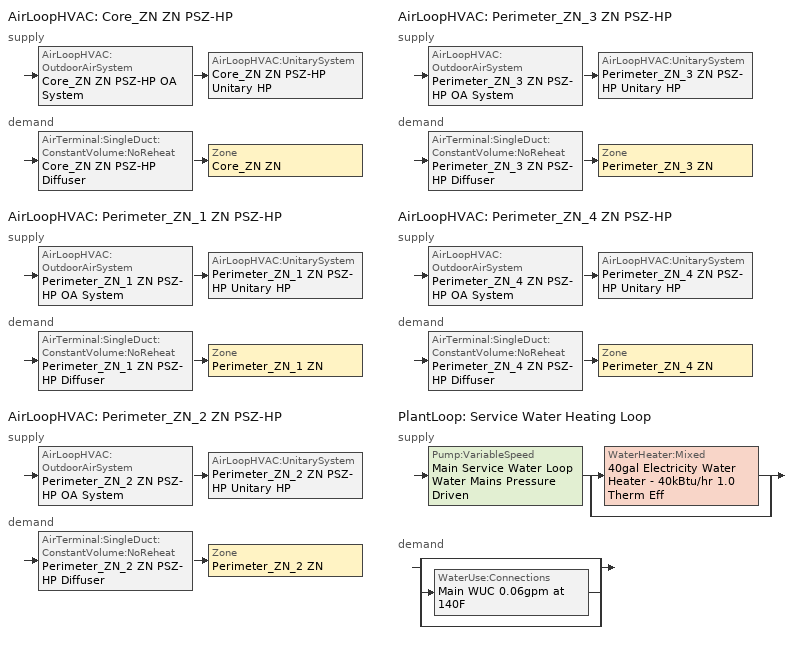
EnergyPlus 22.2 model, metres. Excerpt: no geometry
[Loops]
AirLoopHVAC 'Core_ZN ZN PSZ-HP'
 supply: AirLoopHVAC:OutdoorAirSystem 'Core_ZN ZN PSZ-HP OA System' > AirLoopHVAC:UnitarySystem 'Core_ZN ZN PSZ-HP Unitary HP'
 demand: AirTerminal:SingleDuct:ConstantVolume:NoReheat 'Core_ZN ZN PSZ-HP Diffuser' > Zone 'Core_ZN ZN'
AirLoopHVAC 'Perimeter_ZN_1 ZN PSZ-HP'
 supply: AirLoopHVAC:OutdoorAirSystem 'Perimeter_ZN_1 ZN PSZ-HP OA System' > AirLoopHVAC:UnitarySystem 'Perimeter_ZN_1 ZN PSZ-HP Unitary HP'
 demand: AirTerminal:SingleDuct:ConstantVolume:NoReheat 'Perimeter_ZN_1 ZN PSZ-HP Diffuser' > Zone 'Perimeter_ZN_1 ZN'
AirLoopHVAC 'Perimeter_ZN_2 ZN PSZ-HP'
 supply: AirLoopHVAC:OutdoorAirSystem 'Perimeter_ZN_2 ZN PSZ-HP OA System' > AirLoopHVAC:UnitarySystem 'Perimeter_ZN_2 ZN PSZ-HP Unitary HP'
 demand: AirTerminal:SingleDuct:ConstantVolume:NoReheat 'Perimeter_ZN_2 ZN PSZ-HP Diffuser' > Zone 'Perimeter_ZN_2 ZN'
AirLoopHVAC 'Perimeter_ZN_3 ZN PSZ-HP'
 supply: AirLoopHVAC:OutdoorAirSystem 'Perimeter_ZN_3 ZN PSZ-HP OA System' > AirLoopHVAC:UnitarySystem 'Perimeter_ZN_3 ZN PSZ-HP Unitary HP'
 demand: AirTerminal:SingleDuct:ConstantVolume:NoReheat 'Perimeter_ZN_3 ZN PSZ-HP Diffuser' > Zone 'Perimeter_ZN_3 ZN'
AirLoopHVAC 'Perimeter_ZN_4 ZN PSZ-HP'
 supply: AirLoopHVAC:OutdoorAirSystem 'Perimeter_ZN_4 ZN PSZ-HP OA System' > AirLoopHVAC:UnitarySystem 'Perimeter_ZN_4 ZN PSZ-HP Unitary HP'
 demand: AirTerminal:SingleDuct:ConstantVolume:NoReheat 'Perimeter_ZN_4 ZN PSZ-HP Diffuser' > Zone 'Perimeter_ZN_4 ZN'
PlantLoop 'Service Water Heating Loop'
 supply: Pump:VariableSpeed 'Main Service Water Loop Water Mains Pressure Driven' > split
  | WaterHeater:Mixed '40gal Electricity Water Heater - 40kBtu/hr 1.0 Therm Eff'
  | bypass
 demand: split
  | bypass
  | WaterUse:Connections 'Main WUC 0.06gpm at 140F'
  | bypass
[ZoneControl:Thermostat] Temperature Difference Between Cutout And Setpoint {deltaC}=0
Name | Zone or ZoneList | Control Type Schedule | Control 1
Core_ZN ZN Thermostat | Core_ZN ZN | Core_ZN ZN Thermostat Schedule | Office WholeBuilding - Sm Office Thermostat 1
Perimeter_ZN_1 ZN Thermostat | Perimeter_ZN_1 ZN | Perimeter_ZN_1 ZN Thermostat Schedule | Office WholeBuilding - Sm Office Thermostat 2
Perimeter_ZN_2 ZN Thermostat | Perimeter_ZN_2 ZN | Perimeter_ZN_2 ZN Thermostat Schedule | Office WholeBuilding - Sm Office Thermostat 3
Perimeter_ZN_3 ZN Thermostat | Perimeter_ZN_3 ZN | Perimeter_ZN_3 ZN Thermostat Schedule | Office WholeBuilding - Sm Office Thermostat 4
Perimeter_ZN_4 ZN Thermostat | Perimeter_ZN_4 ZN | Perimeter_ZN_4 ZN Thermostat Schedule | Office WholeBuilding - Sm Office Thermostat 5
[ThermostatSetpoint:DualSetpoint] Heating Setpoint Temperature Schedule=OfficeSmall HTGSETP_SCH_NO_OPTIMUM; Cooling Setpoint Temperature Schedule=OfficeSmall CLGSETP_SCH_NO_OPTIMUM
Office WholeBuilding - Sm Office Thermostat 1; Office WholeBuilding - Sm Office Thermostat 2; Office WholeBuilding - Sm Office Thermostat 3; Office WholeBuilding - Sm Office Thermostat 4; Office WholeBuilding - Sm Office Thermostat 5
[AirTerminal:SingleDuct:ConstantVolume:NoReheat] Availability Schedule=Always On Discrete; Maximum Air Flow Rate {m3/s}=AutoSize
Core_ZN ZN PSZ-HP Diffuser; Perimeter_ZN_1 ZN PSZ-HP Diffuser; Perimeter_ZN_2 ZN PSZ-HP Diffuser; Perimeter_ZN_3 ZN PSZ-HP Diffuser; Perimeter_ZN_4 ZN PSZ-HP Diffuser
[Zone equipment]
Core_ZN ZN: Core_ZN ZN PSZ-HP Diffuser
Perimeter_ZN_1 ZN: Perimeter_ZN_1 ZN PSZ-HP Diffuser
Perimeter_ZN_2 ZN: Perimeter_ZN_2 ZN PSZ-HP Diffuser
Perimeter_ZN_3 ZN: Perimeter_ZN_3 ZN PSZ-HP Diffuser
Perimeter_ZN_4 ZN: Perimeter_ZN_4 ZN PSZ-HP Diffuser
[Sizing:Zone] Zone Cooling Design Supply Air Temperature Input Method=SupplyAirTemperature; Zone Cooling Design Supply Air Temperature {C}=12.7789; Zone Cooling Design Supply Air Temperature Difference {deltaC}=11.11; Zone Heating Design Supply Air Temperature Input Method=SupplyAirTemperature; Zone Heating Design Supply Air Temperature {C}=32.2211; Zone Heating Design Supply Air Temperature Difference {deltaC}=11.11; Zone Cooling Design Supply Air Humidity Ratio {kgWater/kgDryAir}=0.0085; Zone Heating Design Supply Air Humidity Ratio {kgWater/kgDryAir}=0.008; Design Specification Outdoor Air Object=Office WholeBuilding - Sm Office Ventilation; Cooling Design Air Flow Method=DesignDay; Cooling Design Air Flow Rate {m3/s}=0; Cooling Minimum Air Flow per Zone Floor Area {m3/s-m2}=0.000762; Cooling Minimum Air Flow {m3/s}=0; Cooling Minimum Air Flow Fraction=0; Heating Design Air Flow Method=DesignDay; Heating Design Air Flow Rate {m3/s}=0; Heating Maximum Air Flow per Zone Floor Area {m3/s-m2}=0.002032; Heating Maximum Air Flow {m3/s}=0.141576; Heating Maximum Air Flow Fraction=0.3; Account for Dedicated Outdoor Air System=No; Zone Load Sizing Method=Sensible Load Only No Latent Load; Zone Latent Cooling Design Supply Air Humidity Ratio Input Method=HumidityRatioDifference; Zone Cooling Design Supply Air Humidity Ratio Difference {kgWater/kgDryAir}=0.005; Zone Latent Heating Design Supply Air Humidity Ratio Input Method=HumidityRatioDifference; Zone Humidification Design Supply Air Humidity Ratio Difference {kgWater/kgDryAir}=0.005
Core_ZN ZN; Perimeter_ZN_1 ZN; Perimeter_ZN_2 ZN; Perimeter_ZN_3 ZN; Perimeter_ZN_4 ZN
[Controller:MechanicalVentilation] Availability Schedule=Always On Discrete; Demand Controlled Ventilation=No; System Outdoor Air Method=ZoneSum; Design Specification Outdoor Air Object Name 1=Office WholeBuilding - Sm Office Ventilation
Name | Zone or ZoneList 1
Controller Mechanical Ventilation 1 | Core_ZN ZN
Controller Mechanical Ventilation 2 | Perimeter_ZN_1 ZN
Controller Mechanical Ventilation 3 | Perimeter_ZN_2 ZN
Controller Mechanical Ventilation 4 | Perimeter_ZN_3 ZN
Controller Mechanical Ventilation 5 | Perimeter_ZN_4 ZN
[DesignSpecification:OutdoorAir]
Office WholeBuilding - Sm Office Ventilation: Outdoor Air Method=Sum; Outdoor Air Flow per Person {m3/s-person}=0; Outdoor Air Flow per Zone Floor Area {m3/s-m2}=0.000508; Outdoor Air Flow per Zone {m3/s}=0; Outdoor Air Flow Air Changes per Hour {1/hr}=0
[AirLoopHVAC] Design Supply Air Flow Rate {m3/s}=AutoSize; Design Return Air Flow Fraction of Supply Air Flow=1
Core_ZN ZN PSZ-HP; Perimeter_ZN_1 ZN PSZ-HP; Perimeter_ZN_2 ZN PSZ-HP; Perimeter_ZN_3 ZN PSZ-HP; Perimeter_ZN_4 ZN PSZ-HP
[Sizing:System] Type of Load to Size On=Sensible; Design Outdoor Air Flow Rate {m3/s}=Autosize; Central Heating Maximum System Air Flow Ratio=1; Preheat Design Temperature {C}=7.22222; Preheat Design Humidity Ratio {kgWater/kgDryAir}=0.008; Precool Design Temperature {C}=12.7778; Precool Design Humidity Ratio {kgWater/kgDryAir}=0.008; Central Cooling Design Supply Air Temperature {C}=12.7789; Central Heating Design Supply Air Temperature {C}=32.2211; Type of Zone Sum to Use=Coincident; 100% Outdoor Air in Cooling=No; 100% Outdoor Air in Heating=No; Central Cooling Design Supply Air Humidity Ratio {kgWater/kgDryAir}=0.0085; Central Heating Design Supply Air Humidity Ratio {kgWater/kgDryAir}=0.008; Cooling Supply Air Flow Rate Method=DesignDay; Cooling Supply Air Flow Rate {m3/s}=0; Cooling Supply Air Flow Rate Per Floor Area {m3/s-m2}=0.00996765; Cooling Fraction of Autosized Cooling Supply Air Flow Rate=1; Cooling Supply Air Flow Rate Per Unit Cooling Capacity {m3/s-W}=3.94755e-05; Heating Supply Air Flow Rate Method=DesignDay; Heating Supply Air Flow Rate {m3/s}=0; Heating Supply Air Flow Rate Per Floor Area {m3/s-m2}=0.00996765; Heating Fraction of Autosized Heating Supply Air Flow Rate=1; Heating Fraction of Autosized Cooling Supply Air Flow Rate=1; Heating Supply Air Flow Rate Per Unit Heating Capacity {m3/s-W}=3.15882e-05; System Outdoor Air Method=ZoneSum; Zone Maximum Outdoor Air Fraction=1; Cooling Design Capacity Method=CoolingDesignCapacity; Cooling Design Capacity {W}=Autosize; Cooling Design Capacity Per Floor Area {W/m2}=234.7; Fraction of Autosized Cooling Design Capacity=1; Heating Design Capacity Method=HeatingDesignCapacity; Heating Design Capacity {W}=Autosize; Heating Design Capacity Per Floor Area {W/m2}=157; Fraction of Autosized Heating Design Capacity=1; Central Cooling Capacity Control Method=OnOff; Occupant Diversity=Autosize
Core_ZN ZN PSZ-HP; Perimeter_ZN_1 ZN PSZ-HP; Perimeter_ZN_2 ZN PSZ-HP; Perimeter_ZN_3 ZN PSZ-HP; Perimeter_ZN_4 ZN PSZ-HP
[Controller:OutdoorAir] Minimum Outdoor Air Flow Rate {m3/s}=Autosize; Maximum Outdoor Air Flow Rate {m3/s}=Autosize; Economizer Control Type=NoEconomizer; Economizer Control Action Type=ModulateFlow; Economizer Maximum Limit Dry-Bulb Temperature {C}=28; Economizer Maximum Limit Enthalpy {J/kg}=64000; Lockout Type=LockoutWithHeating; Minimum Limit Type=FixedMinimum; Minimum Outdoor Air Schedule=Always On Discrete; High Humidity Control=No; Control High Indoor Humidity Based on Outdoor Humidity Ratio=Yes; Heat Recovery Bypass Control Type=BypassWhenWithinEconomizerLimits
Name | Mechanical Ventilation Controller
Core_ZN ZN PSZ-HP OA System Controller | Controller Mechanical Ventilation 1
Perimeter_ZN_1 ZN PSZ-HP OA System Controller | Controller Mechanical Ventilation 2
Perimeter_ZN_2 ZN PSZ-HP OA System Controller | Controller Mechanical Ventilation 3
Perimeter_ZN_3 ZN PSZ-HP OA System Controller | Controller Mechanical Ventilation 4
Perimeter_ZN_4 ZN PSZ-HP OA System Controller | Controller Mechanical Ventilation 5
[SetpointManager:MixedAir] Control Variable=Temperature
Node 8 OS Default SPM; Node 18 OS Default SPM; Node 28 OS Default SPM; Node 38 OS Default SPM; Node 48 OS Default SPM
[AirLoopHVAC:UnitarySystem] Control Type=Load; Dehumidification Control Type=None; Availability Schedule=Always On Discrete; Fan Placement=DrawThrough; DX Heating Coil Sizing Ratio=1; Use DOAS DX Cooling Coil=No; Minimum Supply Air Temperature {C}=2; Latent Load Control=SensibleOnlyLoadControl; Cooling Supply Air Flow Rate {m3/s}=Autosize; Heating Supply Air Flow Rate {m3/s}=Autosize; No Load Supply Air Flow Rate {m3/s}=Autosize; Maximum Supply Air Temperature {C}=80; Maximum Outdoor Dry-Bulb Temperature for Supplemental Heater Operation {C}=4.44444; Maximum Cycling Rate {cycles/hr}=2.5; Heat Pump Time Constant {s}=60; Fraction of On-Cycle Power Use=0.01; Heat Pump Fan Delay Time {s}=60; Ancillary On-Cycle Electric Power {W}=0; Ancillary Off-Cycle Electric Power {W}=0
Name | Controlling Zone or Thermostat Location | Supply Fan | Supply Air Fan Operating Mode Schedule | Heating Coil | Cooling Coil | Supplemental Heating Coil
Core_ZN ZN PSZ-HP Unitary HP | Core_ZN ZN | Core_ZN ZN PSZ-HP Fan | Core_ZN ZN PSZ-HP Occ Sch | Core_ZN ZN HP Htg Coil | Core_ZN ZN PSZ-HP 1spd DX HP Clg Coil | Core_ZN ZN PSZ-HP Electric Backup Htg Coil
Perimeter_ZN_1 ZN PSZ-HP Unitary HP | Perimeter_ZN_1 ZN | Perimeter_ZN_1 ZN PSZ-HP Fan | Perimeter_ZN_1 ZN PSZ-HP Occ Sch | Perimeter_ZN_1 ZN HP Htg Coil | Perimeter_ZN_1 ZN PSZ-HP 1spd DX HP Clg Coil | Perimeter_ZN_1 ZN PSZ-HP Electric Backup Htg Coil
Perimeter_ZN_2 ZN PSZ-HP Unitary HP | Perimeter_ZN_2 ZN | Perimeter_ZN_2 ZN PSZ-HP Fan | Perimeter_ZN_2 ZN PSZ-HP Occ Sch | Perimeter_ZN_2 ZN HP Htg Coil | Perimeter_ZN_2 ZN PSZ-HP 1spd DX HP Clg Coil | Perimeter_ZN_2 ZN PSZ-HP Electric Backup Htg Coil
Perimeter_ZN_3 ZN PSZ-HP Unitary HP | Perimeter_ZN_3 ZN | Perimeter_ZN_3 ZN PSZ-HP Fan | Perimeter_ZN_3 ZN PSZ-HP Occ Sch | Perimeter_ZN_3 ZN HP Htg Coil | Perimeter_ZN_3 ZN PSZ-HP 1spd DX HP Clg Coil | Perimeter_ZN_3 ZN PSZ-HP Electric Backup Htg Coil
Perimeter_ZN_4 ZN PSZ-HP Unitary HP | Perimeter_ZN_4 ZN | Perimeter_ZN_4 ZN PSZ-HP Fan | Perimeter_ZN_4 ZN PSZ-HP Occ Sch | Perimeter_ZN_4 ZN HP Htg Coil | Perimeter_ZN_4 ZN PSZ-HP 1spd DX HP Clg Coil | Perimeter_ZN_4 ZN PSZ-HP Electric Backup Htg Coil
[Fan:OnOff] Availability Schedule=Always On Discrete; Fan Total Efficiency=0.495; Pressure Rise {Pa}=891.506; Maximum Flow Rate {m3/s}=Autosize; Motor Efficiency=0.825; Motor In Airstream Fraction=1
Name | Fan Power Ratio Function of Speed Ratio Curve | Fan Efficiency Ratio Function of Speed Ratio Curve
Core_ZN ZN PSZ-HP Fan | Fan On Off Power Curve | Fan On Off Efficiency Curve
Perimeter_ZN_1 ZN PSZ-HP Fan | Fan On Off Power Curve 1 | Fan On Off Efficiency Curve 1
Perimeter_ZN_2 ZN PSZ-HP Fan | Fan On Off Power Curve 2 | Fan On Off Efficiency Curve 2
Perimeter_ZN_3 ZN PSZ-HP Fan | Fan On Off Power Curve 3 | Fan On Off Efficiency Curve 3
Perimeter_ZN_4 ZN PSZ-HP Fan | Fan On Off Power Curve 4 | Fan On Off Efficiency Curve 4
[Coil:Heating:DX:SingleSpeed] Availability Schedule=Always On Discrete; Gross Rated Heating Capacity {W}=Autosize; Gross Rated Heating COP {W/W}=3.4; Rated Air Flow Rate {m3/s}=Autosize; 2023 Rated Supply Fan Power Per Volume Flow Rate {W/(m3/s)}=773.3; Minimum Outdoor Dry-Bulb Temperature for Compressor Operation {C}=-12.2; Maximum Outdoor Dry-Bulb Temperature for Defrost Operation {C}=1.67; Crankcase Heater Capacity {W}=50; Maximum Outdoor Dry-Bulb Temperature for Crankcase Heater Operation {C}=4.4; Defrost Strategy=ReverseCycle; Defrost Control=OnDemand; Defrost Time Period Fraction=0.166667; Resistive Defrost Heater Capacity {W}=2000
Name | Heating Capacity Function of Temperature Curve | Heating Capacity Function of Flow Fraction Curve | Energy Input Ratio Function of Temperature Curve | Energy Input Ratio Function of Flow Fraction Curve | Part Load Fraction Correlation Curve | Defrost Energy Input Ratio Function of Temperature Curve
Core_ZN ZN HP Htg Coil | Core_ZN ZN HP Htg Coil Htg Cap Func of Temp Curve | Core_ZN ZN HP Htg Coil Htg Cap Func of Flow Frac Curve | Core_ZN ZN HP Htg Coil EIR Func of Temp Curve | Core_ZN ZN HP Htg Coil EIR Func of Flow Frac Curve | Core_ZN ZN HP Htg Coil PLR Correlation Curve | Core_ZN ZN HP Htg Coil Defrost EIR Func of Temp Curve 2
Perimeter_ZN_1 ZN HP Htg Coil | Perimeter_ZN_1 ZN HP Htg Coil Htg Cap Func of Temp Curve | Perimeter_ZN_1 ZN HP Htg Coil Htg Cap Func of Flow Frac Curve | Perimeter_ZN_1 ZN HP Htg Coil EIR Func of Temp Curve | Perimeter_ZN_1 ZN HP Htg Coil EIR Func of Flow Frac Curve | Perimeter_ZN_1 ZN HP Htg Coil PLR Correlation Curve | Perimeter_ZN_1 ZN HP Htg Coil Defrost EIR Func of Temp Curve 2
Perimeter_ZN_2 ZN HP Htg Coil | Perimeter_ZN_2 ZN HP Htg Coil Htg Cap Func of Temp Curve | Perimeter_ZN_2 ZN HP Htg Coil Htg Cap Func of Flow Frac Curve | Perimeter_ZN_2 ZN HP Htg Coil EIR Func of Temp Curve | Perimeter_ZN_2 ZN HP Htg Coil EIR Func of Flow Frac Curve | Perimeter_ZN_2 ZN HP Htg Coil PLR Correlation Curve | Perimeter_ZN_2 ZN HP Htg Coil Defrost EIR Func of Temp Curve 2
Perimeter_ZN_3 ZN HP Htg Coil | Perimeter_ZN_3 ZN HP Htg Coil Htg Cap Func of Temp Curve | Perimeter_ZN_3 ZN HP Htg Coil Htg Cap Func of Flow Frac Curve | Perimeter_ZN_3 ZN HP Htg Coil EIR Func of Temp Curve | Perimeter_ZN_3 ZN HP Htg Coil EIR Func of Flow Frac Curve | Perimeter_ZN_3 ZN HP Htg Coil PLR Correlation Curve | Perimeter_ZN_3 ZN HP Htg Coil Defrost EIR Func of Temp Curve 2
Perimeter_ZN_4 ZN HP Htg Coil | Perimeter_ZN_4 ZN HP Htg Coil Htg Cap Func of Temp Curve | Perimeter_ZN_4 ZN HP Htg Coil Htg Cap Func of Flow Frac Curve | Perimeter_ZN_4 ZN HP Htg Coil EIR Func of Temp Curve | Perimeter_ZN_4 ZN HP Htg Coil EIR Func of Flow Frac Curve | Perimeter_ZN_4 ZN HP Htg Coil PLR Correlation Curve | Perimeter_ZN_4 ZN HP Htg Coil Defrost EIR Func of Temp Curve 2
[Coil:Cooling:DX:SingleSpeed] Availability Schedule=Always On Discrete; Gross Rated Total Cooling Capacity {W}=Autosize; Gross Rated Sensible Heat Ratio=Autosize; Gross Rated Cooling COP {W/W}=3; Rated Air Flow Rate {m3/s}=Autosize; 2017 Rated Evaporator Fan Power Per Volume Flow Rate {W/(m3/s)}=773.3; Minimum Outdoor Dry-Bulb Temperature for Compressor Operation {C}=-25; Condenser Type=AirCooled; Evaporative Condenser Effectiveness=0; Evaporative Condenser Air Flow Rate {m3/s}=Autosize; Evaporative Condenser Pump Rated Power Consumption {W}=Autosize; Crankcase Heater Capacity {W}=0; Maximum Outdoor Dry-Bulb Temperature for Crankcase Heater Operation {C}=0; Basin Heater Capacity {W/K}=0; Basin Heater Setpoint Temperature {C}=10
Name | Total Cooling Capacity Function of Temperature Curve | Total Cooling Capacity Function of Flow Fraction Curve | Energy Input Ratio Function of Temperature Curve | Energy Input Ratio Function of Flow Fraction Curve | Part Load Fraction Correlation Curve
Core_ZN ZN PSZ-HP 1spd DX HP Clg Coil | Curve Biquadratic 3 | Curve Quadratic 6 | Curve Biquadratic 4 | Curve Quadratic 7 | Curve Quadratic 8
Perimeter_ZN_1 ZN PSZ-HP 1spd DX HP Clg Coil | Curve Biquadratic 7 | Curve Quadratic 14 | Curve Biquadratic 8 | Curve Quadratic 15 | Curve Quadratic 16
Perimeter_ZN_2 ZN PSZ-HP 1spd DX HP Clg Coil | Curve Biquadratic 11 | Curve Quadratic 22 | Curve Biquadratic 12 | Curve Quadratic 23 | Curve Quadratic 24
Perimeter_ZN_3 ZN PSZ-HP 1spd DX HP Clg Coil | Curve Biquadratic 15 | Curve Quadratic 30 | Curve Biquadratic 16 | Curve Quadratic 31 | Curve Quadratic 32
Perimeter_ZN_4 ZN PSZ-HP 1spd DX HP Clg Coil | Curve Biquadratic 19 | Curve Quadratic 38 | Curve Biquadratic 20 | Curve Quadratic 39 | Curve Quadratic 40
[Coil:Heating:Electric] Availability Schedule=Always On Discrete; Efficiency=1; Nominal Capacity {W}=Autosize
Core_ZN ZN PSZ-HP Electric Backup Htg Coil; Perimeter_ZN_1 ZN PSZ-HP Electric Backup Htg Coil; Perimeter_ZN_2 ZN PSZ-HP Electric Backup Htg Coil; Perimeter_ZN_3 ZN PSZ-HP Electric Backup Htg Coil; Perimeter_ZN_4 ZN PSZ-HP Electric Backup Htg Coil
[SetpointManager:SingleZone:Reheat] Control Variable=Temperature; Minimum Supply Air Temperature {C}=12.7778; Maximum Supply Air Temperature {C}=50
Name | Control Zone
Core_ZN ZN Setpoint Manager SZ Reheat | Core_ZN ZN
Perimeter_ZN_1 ZN Setpoint Manager SZ Reheat | Perimeter_ZN_1 ZN
Perimeter_ZN_2 ZN Setpoint Manager SZ Reheat | Perimeter_ZN_2 ZN
Perimeter_ZN_3 ZN Setpoint Manager SZ Reheat | Perimeter_ZN_3 ZN
Perimeter_ZN_4 ZN Setpoint Manager SZ Reheat | Perimeter_ZN_4 ZN
[PlantLoop]
Service Water Heating Loop: Fluid Type=Water; Plant Equipment Operation Scheme=Service Water Heating Loop Operation Schemes; Maximum Loop Temperature {C}=60; Minimum Loop Temperature {C}=10; Maximum Loop Flow Rate {m3/s}=Autosize; Minimum Loop Flow Rate {m3/s}=0; Plant Loop Volume {m3}=Autocalculate; Load Distribution Scheme=Optimal; Plant Loop Demand Calculation Scheme=SingleSetpoint; Common Pipe Simulation=None
[Sizing:Plant]
Service Water Heating Loop: Loop Type=Heating; Design Loop Exit Temperature {C}=60; Loop Design Temperature Difference {deltaC}=5; Sizing Option=NonCoincident; Zone Timesteps in Averaging Window=1; Coincident Sizing Factor Mode=None
[Pump:VariableSpeed]
Main Service Water Loop Water Mains Pressure Driven: Design Maximum Flow Rate {m3/s}=Autosize; Design Pump Head {Pa}=0.001; Design Power Consumption {W}=Autosize; Motor Efficiency=0.825; Fraction of Motor Inefficiencies to Fluid Stream=0; Coefficient 1 of the Part Load Performance Curve=0; Coefficient 2 of the Part Load Performance Curve=3.2485; Coefficient 3 of the Part Load Performance Curve=-4.7443; Coefficient 4 of the Part Load Performance Curve=2.5294; Design Minimum Flow Rate {m3/s}=0; Pump Control Type=Intermittent; Skin Loss Radiative Fraction=0.5; Design Power Sizing Method=PowerPerFlowPerPressure; Design Electric Power per Unit Flow Rate {W/(m3/s)}=348701.1; Design Shaft Power per Unit Flow Rate per Unit Head {W/((m3/s)-Pa)}=1.28205; Design Minimum Flow Rate Fraction=0
[WaterHeater:Mixed]
40gal Electricity Water Heater - 40kBtu/hr 1.0 Therm Eff: Tank Volume {m3}=0.151416; Setpoint Temperature Schedule=Service Water Loop Temp - 140F; Deadband Temperature Difference {deltaC}=2; Maximum Temperature Limit {C}=60; Heater Control Type=Cycle; Heater Maximum Capacity {W}=11722.8; Heater Ignition Minimum Flow Rate {m3/s}=0; Heater Ignition Delay {s}=0; Heater Fuel Type=Electricity; Heater Thermal Efficiency=1; Off Cycle Parasitic Fuel Consumption Rate {W}=572; Off Cycle Parasitic Fuel Type=Electricity; Off Cycle Parasitic Heat Fraction to Tank=0; On Cycle Parasitic Fuel Consumption Rate {W}=572; On Cycle Parasitic Fuel Type=Electricity; On Cycle Parasitic Heat Fraction to Tank=0; Ambient Temperature Indicator=Zone; Ambient Temperature Zone=Core_ZN ZN; Off Cycle Loss Coefficient to Ambient Temperature {W/K}=1.87331; Off Cycle Loss Fraction to Zone=1; On Cycle Loss Coefficient to Ambient Temperature {W/K}=1.87331; On Cycle Loss Fraction to Zone=1; Use Side Effectiveness=1; Source Side Effectiveness=1; Use Side Design Flow Rate {m3/s}=Autosize; Source Side Design Flow Rate {m3/s}=Autosize; Indirect Water Heating Recovery Time {hr}=1.5; Source Side Flow Control Mode=IndirectHeatPrimarySetpoint
[WaterHeater:Sizing]
40gal Electricity Water Heater - 40kBtu/hr 1.0 Therm Eff: Design Mode=PeakDraw; Time Storage Can Meet Peak Draw {hr}=0.538503; Time for Tank Recovery {hr}=0; Nominal Tank Volume for Autosizing Plant Connections {m3}=1
[SetpointManager:Scheduled]
Service hot water setpoint manager: Control Variable=Temperature; Schedule=Service Water Loop Temp - 140F; Setpoint Node or NodeList=Main Service Water Loop Supply Outlet Node
[WaterUse:Connections]
Main WUC 0.06gpm at 140F: Drain Water Heat Exchanger Type=None; Drain Water Heat Exchanger Destination=Plant; Water Use Equipment 1=Main Service Water Use 0.06gpm at 140F
[WaterUse:Equipment]
Main Service Water Use 0.06gpm at 140F: Peak Flow Rate {m3/s}=4.03777e-06; Flow Rate Fraction Schedule=OfficeSmall BLDG_SWH_SCH; Target Temperature Schedule=Mixed Water At Faucet Temp - 140F; Sensible Fraction Schedule=Fraction Sensible - 0.2; Latent Fraction Schedule=Fraction Latent - 0.05
[PlantEquipmentOperationSchemes]
Service Water Heating Loop Operation Schemes: Control Scheme 1=Service Water Heating Loop Heating Operation Scheme; Control Scheme 1 Schedule=Always On Discrete
[PlantEquipmentOperation:HeatingLoad]
Service Water Heating Loop Heating Operation Scheme: Load Range 1 Lower Limit {W}=0; Load Range 1 Upper Limit {W}=1000000000; Range 1 Equipment List=Service Water Heating Loop Heating Equipment List
[PlantEquipmentList]
Service Water Heating Loop Heating Equipment List: 40gal Electricity Water Heater - 40kBtu/hr 1.0 Therm Eff
[Schedule:Compact]
Core_ZN ZN Thermostat Schedule; Perimeter_ZN_1 ZN Thermostat Schedule; Perimeter_ZN_2 ZN Thermostat Schedule; Perimeter_ZN_3 ZN Thermostat Schedule; Perimeter_ZN_4 ZN Thermostat Schedule: Through: 12/31, For: AllDays, Until: 24:00, 4
[Schedule:Day:Interval]
OfficeSmall HTGSETP_SCH_NO_OPTIMUM Default; OfficeSmall HTGSETP_SCH_NO_OPTIMUM Summer Design Day: No, 24:00, 15.56
OfficeSmall HTGSETP_SCH_NO_OPTIMUM Wkdy Day: No, 06:00, 15.56, 19:00, 21.11, 24:00, 15.56
OfficeSmall HTGSETP_SCH_NO_OPTIMUM Winter Design Day: No, 24:00, 21.11
OfficeSmall CLGSETP_SCH_NO_OPTIMUM Default; OfficeSmall CLGSETP_SCH_NO_OPTIMUM Winter Design Day: No, 24:00, 29.44
OfficeSmall CLGSETP_SCH_NO_OPTIMUM Wkdy Day: No, 06:00, 29.44, 18:00, 23.89, 24:00, 29.44
OfficeSmall CLGSETP_SCH_NO_OPTIMUM Summer Design Day: No, 24:00, 23.89
Core_ZN ZN PSZ-HP Occ Sch Default; Perimeter_ZN_1 ZN PSZ-HP Occ Sch Default; Perimeter_ZN_2 ZN PSZ-HP Occ Sch Default; Perimeter_ZN_3 ZN PSZ-HP Occ Sch Default; Perimeter_ZN_4 ZN PSZ-HP Occ Sch Default: No, 06:00, 0, 22:00, 1, 24:00, 0
Core_ZN ZN PSZ-HP Occ Sch Summer Design Day; Core_ZN ZN PSZ-HP Occ Sch Winter Design Day; Perimeter_ZN_1 ZN PSZ-HP Occ Sch Summer Design Day; Perimeter_ZN_1 ZN PSZ-HP Occ Sch Winter Design Day; Perimeter_ZN_2 ZN PSZ-HP Occ Sch Summer Design Day; Perimeter_ZN_2 ZN PSZ-HP Occ Sch Winter Design Day; Perimeter_ZN_3 ZN PSZ-HP Occ Sch Summer Design Day; Perimeter_ZN_3 ZN PSZ-HP Occ Sch Winter Design Day; Perimeter_ZN_4 ZN PSZ-HP Occ Sch Summer Design Day; Perimeter_ZN_4 ZN PSZ-HP Occ Sch Winter Design Day: No, 24:00, 1
Core_ZN ZN PSZ-HP Occ Sch Sunday; OfficeSmall BLDG_SWH_SCH Default; Perimeter_ZN_1 ZN PSZ-HP Occ Sch Sunday; Perimeter_ZN_2 ZN PSZ-HP Occ Sch Sunday; Perimeter_ZN_3 ZN PSZ-HP Occ Sch Sunday; Perimeter_ZN_4 ZN PSZ-HP Occ Sch Sunday: No, 24:00, 0
Fraction Latent - 0.05 Default: No, 24:00, 0.05
Fraction Sensible - 0.2 Default: No, 24:00, 0.2
Mixed Water At Faucet Temp - 140F Default; Service Water Loop Temp - 140F Default: No, 24:00, 60
OfficeSmall BLDG_SWH_SCH Summer Design Day; OfficeSmall BLDG_SWH_SCH Winter Design Day; OfficeSmall BLDG_SWH_SCH WntrDsn|SmrDsn|Wkdy Day: No, 07:00, 0, 08:00, 0.27, 09:00, 0.55, 11:00, 0.64, 12:00, 0.82, 13:00, 1, 14:00, 0.91, 16:00, 0.55, 17:00, 0.73, 19:00, 0.37, 20:00, 0.18, 21:00, 0.27, 22:00, 0.09, 24:00, 0
[Schedule:Week:Daily]
OfficeSmall HTGSETP_SCH_NO_OPTIMUM Week Rule - Jan1-Dec31: OfficeSmall HTGSETP_SCH_NO_OPTIMUM Default, OfficeSmall HTGSETP_SCH_NO_OPTIMUM Wkdy Day, OfficeSmall HTGSETP_SCH_NO_OPTIMUM Wkdy Day, OfficeSmall HTGSETP_SCH_NO_OPTIMUM Wkdy Day, OfficeSmall HTGSETP_SCH_NO_OPTIMUM Wkdy Day, OfficeSmall HTGSETP_SCH_NO_OPTIMUM Wkdy Day, OfficeSmall HTGSETP_SCH_NO_OPTIMUM Default, OfficeSmall HTGSETP_SCH_NO_OPTIMUM Default, OfficeSmall HTGSETP_SCH_NO_OPTIMUM Summer Design Day, OfficeSmall HTGSETP_SCH_NO_OPTIMUM Winter Design Day, OfficeSmall HTGSETP_SCH_NO_OPTIMUM Default, OfficeSmall HTGSETP_SCH_NO_OPTIMUM Default
OfficeSmall CLGSETP_SCH_NO_OPTIMUM Week Rule - Jan1-Dec31: OfficeSmall CLGSETP_SCH_NO_OPTIMUM Default, OfficeSmall CLGSETP_SCH_NO_OPTIMUM Wkdy Day, OfficeSmall CLGSETP_SCH_NO_OPTIMUM Wkdy Day, OfficeSmall CLGSETP_SCH_NO_OPTIMUM Wkdy Day, OfficeSmall CLGSETP_SCH_NO_OPTIMUM Wkdy Day, OfficeSmall CLGSETP_SCH_NO_OPTIMUM Wkdy Day, OfficeSmall CLGSETP_SCH_NO_OPTIMUM Default, OfficeSmall CLGSETP_SCH_NO_OPTIMUM Default, OfficeSmall CLGSETP_SCH_NO_OPTIMUM Summer Design Day, OfficeSmall CLGSETP_SCH_NO_OPTIMUM Winter Design Day, OfficeSmall CLGSETP_SCH_NO_OPTIMUM Default, OfficeSmall CLGSETP_SCH_NO_OPTIMUM Default
Core_ZN ZN PSZ-HP Occ Sch Week Rule - Jan1-Dec31: Core_ZN ZN PSZ-HP Occ Sch Sunday, Core_ZN ZN PSZ-HP Occ Sch Default, Core_ZN ZN PSZ-HP Occ Sch Default, Core_ZN ZN PSZ-HP Occ Sch Default, Core_ZN ZN PSZ-HP Occ Sch Default, Core_ZN ZN PSZ-HP Occ Sch Default, Core_ZN ZN PSZ-HP Occ Sch Sunday, Core_ZN ZN PSZ-HP Occ Sch Default, Core_ZN ZN PSZ-HP Occ Sch Summer Design Day, Core_ZN ZN PSZ-HP Occ Sch Winter Design Day, Core_ZN ZN PSZ-HP Occ Sch Default, Core_ZN ZN PSZ-HP Occ Sch Default
Fraction Latent - 0.05 Week Rule - Jan1-Dec31: Fraction Latent - 0.05 Default, Fraction Latent - 0.05 Default, Fraction Latent - 0.05 Default, Fraction Latent - 0.05 Default, Fraction Latent - 0.05 Default, Fraction Latent - 0.05 Default, Fraction Latent - 0.05 Default, Fraction Latent - 0.05 Default, Fraction Latent - 0.05 Default, Fraction Latent - 0.05 Default, Fraction Latent - 0.05 Default, Fraction Latent - 0.05 Default
Fraction Sensible - 0.2 Week Rule - Jan1-Dec31: Fraction Sensible - 0.2 Default, Fraction Sensible - 0.2 Default, Fraction Sensible - 0.2 Default, Fraction Sensible - 0.2 Default, Fraction Sensible - 0.2 Default, Fraction Sensible - 0.2 Default, Fraction Sensible - 0.2 Default, Fraction Sensible - 0.2 Default, Fraction Sensible - 0.2 Default, Fraction Sensible - 0.2 Default, Fraction Sensible - 0.2 Default, Fraction Sensible - 0.2 Default
Mixed Water At Faucet Temp - 140F Week Rule - Jan1-Dec31: Mixed Water At Faucet Temp - 140F Default, Mixed Water At Faucet Temp - 140F Default, Mixed Water At Faucet Temp - 140F Default, Mixed Water At Faucet Temp - 140F Default, Mixed Water At Faucet Temp - 140F Default, Mixed Water At Faucet Temp - 140F Default, Mixed Water At Faucet Temp - 140F Default, Mixed Water At Faucet Temp - 140F Default, Mixed Water At Faucet Temp - 140F Default, Mixed Water At Faucet Temp - 140F Default, Mixed Water At Faucet Temp - 140F Default, Mixed Water At Faucet Temp - 140F Default
OfficeSmall BLDG_SWH_SCH Week Rule - Jan1-Dec31: OfficeSmall BLDG_SWH_SCH Default, OfficeSmall BLDG_SWH_SCH WntrDsn|SmrDsn|Wkdy Day, OfficeSmall BLDG_SWH_SCH WntrDsn|SmrDsn|Wkdy Day, OfficeSmall BLDG_SWH_SCH WntrDsn|SmrDsn|Wkdy Day, OfficeSmall BLDG_SWH_SCH WntrDsn|SmrDsn|Wkdy Day, OfficeSmall BLDG_SWH_SCH WntrDsn|SmrDsn|Wkdy Day, OfficeSmall BLDG_SWH_SCH Default, OfficeSmall BLDG_SWH_SCH Default, OfficeSmall BLDG_SWH_SCH Summer Design Day, OfficeSmall BLDG_SWH_SCH Winter Design Day, OfficeSmall BLDG_SWH_SCH Default, OfficeSmall BLDG_SWH_SCH Default
Perimeter_ZN_1 ZN PSZ-HP Occ Sch Week Rule - Jan1-Dec31: Perimeter_ZN_1 ZN PSZ-HP Occ Sch Sunday, Perimeter_ZN_1 ZN PSZ-HP Occ Sch Default, Perimeter_ZN_1 ZN PSZ-HP Occ Sch Default, Perimeter_ZN_1 ZN PSZ-HP Occ Sch Default, Perimeter_ZN_1 ZN PSZ-HP Occ Sch Default, Perimeter_ZN_1 ZN PSZ-HP Occ Sch Default, Perimeter_ZN_1 ZN PSZ-HP Occ Sch Sunday, Perimeter_ZN_1 ZN PSZ-HP Occ Sch Default, Perimeter_ZN_1 ZN PSZ-HP Occ Sch Summer Design Day, Perimeter_ZN_1 ZN PSZ-HP Occ Sch Winter Design Day, Perimeter_ZN_1 ZN PSZ-HP Occ Sch Default, Perimeter_ZN_1 ZN PSZ-HP Occ Sch Default
Perimeter_ZN_2 ZN PSZ-HP Occ Sch Week Rule - Jan1-Dec31: Perimeter_ZN_2 ZN PSZ-HP Occ Sch Sunday, Perimeter_ZN_2 ZN PSZ-HP Occ Sch Default, Perimeter_ZN_2 ZN PSZ-HP Occ Sch Default, Perimeter_ZN_2 ZN PSZ-HP Occ Sch Default, Perimeter_ZN_2 ZN PSZ-HP Occ Sch Default, Perimeter_ZN_2 ZN PSZ-HP Occ Sch Default, Perimeter_ZN_2 ZN PSZ-HP Occ Sch Sunday, Perimeter_ZN_2 ZN PSZ-HP Occ Sch Default, Perimeter_ZN_2 ZN PSZ-HP Occ Sch Summer Design Day, Perimeter_ZN_2 ZN PSZ-HP Occ Sch Winter Design Day, Perimeter_ZN_2 ZN PSZ-HP Occ Sch Default, Perimeter_ZN_2 ZN PSZ-HP Occ Sch Default
Perimeter_ZN_3 ZN PSZ-HP Occ Sch Week Rule - Jan1-Dec31: Perimeter_ZN_3 ZN PSZ-HP Occ Sch Sunday, Perimeter_ZN_3 ZN PSZ-HP Occ Sch Default, Perimeter_ZN_3 ZN PSZ-HP Occ Sch Default, Perimeter_ZN_3 ZN PSZ-HP Occ Sch Default, Perimeter_ZN_3 ZN PSZ-HP Occ Sch Default, Perimeter_ZN_3 ZN PSZ-HP Occ Sch Default, Perimeter_ZN_3 ZN PSZ-HP Occ Sch Sunday, Perimeter_ZN_3 ZN PSZ-HP Occ Sch Default, Perimeter_ZN_3 ZN PSZ-HP Occ Sch Summer Design Day, Perimeter_ZN_3 ZN PSZ-HP Occ Sch Winter Design Day, Perimeter_ZN_3 ZN PSZ-HP Occ Sch Default, Perimeter_ZN_3 ZN PSZ-HP Occ Sch Default
Perimeter_ZN_4 ZN PSZ-HP Occ Sch Week Rule - Jan1-Dec31: Perimeter_ZN_4 ZN PSZ-HP Occ Sch Sunday, Perimeter_ZN_4 ZN PSZ-HP Occ Sch Default, Perimeter_ZN_4 ZN PSZ-HP Occ Sch Default, Perimeter_ZN_4 ZN PSZ-HP Occ Sch Default, Perimeter_ZN_4 ZN PSZ-HP Occ Sch Default, Perimeter_ZN_4 ZN PSZ-HP Occ Sch Default, Perimeter_ZN_4 ZN PSZ-HP Occ Sch Sunday, Perimeter_ZN_4 ZN PSZ-HP Occ Sch Default, Perimeter_ZN_4 ZN PSZ-HP Occ Sch Summer Design Day, Perimeter_ZN_4 ZN PSZ-HP Occ Sch Winter Design Day, Perimeter_ZN_4 ZN PSZ-HP Occ Sch Default, Perimeter_ZN_4 ZN PSZ-HP Occ Sch Default
Service Water Loop Temp - 140F Week Rule - Jan1-Dec31: Service Water Loop Temp - 140F Default, Service Water Loop Temp - 140F Default, Service Water Loop Temp - 140F Default, Service Water Loop Temp - 140F Default, Service Water Loop Temp - 140F Default, Service Water Loop Temp - 140F Default, Service Water Loop Temp - 140F Default, Service Water Loop Temp - 140F Default, Service Water Loop Temp - 140F Default, Service Water Loop Temp - 140F Default, Service Water Loop Temp - 140F Default, Service Water Loop Temp - 140F Default
[Schedule:Year]
OfficeSmall HTGSETP_SCH_NO_OPTIMUM: OfficeSmall HTGSETP_SCH_NO_OPTIMUM Week Rule - Jan1-Dec31, 1, 1, 12, 31
OfficeSmall CLGSETP_SCH_NO_OPTIMUM: OfficeSmall CLGSETP_SCH_NO_OPTIMUM Week Rule - Jan1-Dec31, 1, 1, 12, 31
Core_ZN ZN PSZ-HP Occ Sch: Core_ZN ZN PSZ-HP Occ Sch Week Rule - Jan1-Dec31, 1, 1, 12, 31
Fraction Latent - 0.05: Fraction Latent - 0.05 Week Rule - Jan1-Dec31, 1, 1, 12, 31
Fraction Sensible - 0.2: Fraction Sensible - 0.2 Week Rule - Jan1-Dec31, 1, 1, 12, 31
Mixed Water At Faucet Temp - 140F: Mixed Water At Faucet Temp - 140F Week Rule - Jan1-Dec31, 1, 1, 12, 31
OfficeSmall BLDG_SWH_SCH: OfficeSmall BLDG_SWH_SCH Week Rule - Jan1-Dec31, 1, 1, 12, 31
Perimeter_ZN_1 ZN PSZ-HP Occ Sch: Perimeter_ZN_1 ZN PSZ-HP Occ Sch Week Rule - Jan1-Dec31, 1, 1, 12, 31
Perimeter_ZN_2 ZN PSZ-HP Occ Sch: Perimeter_ZN_2 ZN PSZ-HP Occ Sch Week Rule - Jan1-Dec31, 1, 1, 12, 31
Perimeter_ZN_3 ZN PSZ-HP Occ Sch: Perimeter_ZN_3 ZN PSZ-HP Occ Sch Week Rule - Jan1-Dec31, 1, 1, 12, 31
Perimeter_ZN_4 ZN PSZ-HP Occ Sch: Perimeter_ZN_4 ZN PSZ-HP Occ Sch Week Rule - Jan1-Dec31, 1, 1, 12, 31
Service Water Loop Temp - 140F: Service Water Loop Temp - 140F Week Rule - Jan1-Dec31, 1, 1, 12, 31
[Schedule:Constant]
Always On Discrete: Always On Discrete Limits, 1
[Curve:Exponent] Coefficient1 Constant=1; Coefficient2 Constant=0; Coefficient3 Constant=0; Minimum Value of x=0; Maximum Value of x=1
Fan On Off Power Curve; Fan On Off Power Curve 1; Fan On Off Power Curve 2; Fan On Off Power Curve 3; Fan On Off Power Curve 4
[Curve:Cubic]
Name | Coefficient1 Constant | Coefficient2 x | Coefficient3 x**2 | Coefficient4 x**3 | Minimum Value of x | Maximum Value of x
Fan On Off Efficiency Curve; Fan On Off Efficiency Curve 1; Fan On Off Efficiency Curve 2; Fan On Off Efficiency Curve 3; Fan On Off Efficiency Curve 4 | 1 | 0 | 0 | 0 | 0 | 1
Core_ZN ZN HP Htg Coil Htg Cap Func of Temp Curve; Perimeter_ZN_1 ZN HP Htg Coil Htg Cap Func of Temp Curve; Perimeter_ZN_2 ZN HP Htg Coil Htg Cap Func of Temp Curve; Perimeter_ZN_3 ZN HP Htg Coil Htg Cap Func of Temp Curve; Perimeter_ZN_4 ZN HP Htg Coil Htg Cap Func of Temp Curve | 0.758746 | 0.027626 | 0.000148716 | 3.4992e-06 | -20 | 20
Core_ZN ZN HP Htg Coil Htg Cap Func of Flow Frac Curve; Perimeter_ZN_1 ZN HP Htg Coil Htg Cap Func of Flow Frac Curve; Perimeter_ZN_2 ZN HP Htg Coil Htg Cap Func of Flow Frac Curve; Perimeter_ZN_3 ZN HP Htg Coil Htg Cap Func of Flow Frac Curve; Perimeter_ZN_4 ZN HP Htg Coil Htg Cap Func of Flow Frac Curve | 0.84 | 0.16 | 0 | 0 | 0.5 | 1.5
Core_ZN ZN HP Htg Coil EIR Func of Temp Curve; Perimeter_ZN_1 ZN HP Htg Coil EIR Func of Temp Curve; Perimeter_ZN_2 ZN HP Htg Coil EIR Func of Temp Curve; Perimeter_ZN_3 ZN HP Htg Coil EIR Func of Temp Curve; Perimeter_ZN_4 ZN HP Htg Coil EIR Func of Temp Curve | 1.19248 | -0.0300438 | 0.00103745 | -2.3328e-05 | -20 | 20
[Curve:Quadratic]
Name | Coefficient1 Constant | Coefficient2 x | Coefficient3 x**2 | Minimum Value of x | Maximum Value of x
Core_ZN ZN HP Htg Coil EIR Func of Flow Frac Curve; Perimeter_ZN_1 ZN HP Htg Coil EIR Func of Flow Frac Curve; Perimeter_ZN_2 ZN HP Htg Coil EIR Func of Flow Frac Curve; Perimeter_ZN_3 ZN HP Htg Coil EIR Func of Flow Frac Curve; Perimeter_ZN_4 ZN HP Htg Coil EIR Func of Flow Frac Curve | 1.3824 | -0.4336 | 0.0512 | 0 | 1
Core_ZN ZN HP Htg Coil PLR Correlation Curve; Curve Quadratic 8; Perimeter_ZN_1 ZN HP Htg Coil PLR Correlation Curve; Curve Quadratic 16; Perimeter_ZN_2 ZN HP Htg Coil PLR Correlation Curve; Curve Quadratic 24; Perimeter_ZN_3 ZN HP Htg Coil PLR Correlation Curve; Curve Quadratic 32; Perimeter_ZN_4 ZN HP Htg Coil PLR Correlation Curve; Curve Quadratic 40 | 0.85 | 0.15 | 0 | 0 | 1
Curve Quadratic 6; Curve Quadratic 14; Curve Quadratic 22; Curve Quadratic 30; Curve Quadratic 38 | 0.8 | 0.2 | 0 | 0.5 | 1.5
Curve Quadratic 7; Curve Quadratic 15; Curve Quadratic 23; Curve Quadratic 31; Curve Quadratic 39 | 1.156 | -0.1816 | 0.0256 | 0.5 | 1.5
[Curve:Biquadratic]
Name | Coefficient1 Constant | Coefficient2 x | Coefficient3 x**2 | Coefficient4 y | Coefficient5 y**2 | Coefficient6 x*y | Minimum Value of x | Maximum Value of x | Minimum Value of y | Maximum Value of y
Core_ZN ZN HP Htg Coil Defrost EIR Func of Temp Curve 2; Perimeter_ZN_1 ZN HP Htg Coil Defrost EIR Func of Temp Curve 2; Perimeter_ZN_2 ZN HP Htg Coil Defrost EIR Func of Temp Curve 2; Perimeter_ZN_3 ZN HP Htg Coil Defrost EIR Func of Temp Curve 2; Perimeter_ZN_4 ZN HP Htg Coil Defrost EIR Func of Temp Curve 2 | 0.297145 | 0.0430933 | -0.000748766 | 0.00597727 | 0.000482112 | -0.000956448 | -23.3333 | 29.44444 | -23.3333 | 29.44444
Curve Biquadratic 3; Curve Biquadratic 7; Curve Biquadratic 11; Curve Biquadratic 15; Curve Biquadratic 19 | 0.766956 | 0.0107756 | -4.14703e-05 | 0.00134961 | -0.000261144 | 0.000457488 | 12.78 | 23.89 | 21.1 | 46.1
Curve Biquadratic 4; Curve Biquadratic 8; Curve Biquadratic 12; Curve Biquadratic 16; Curve Biquadratic 20 | 0.297145 | 0.0430933 | -0.000748766 | 0.00597727 | 0.000482112 | -0.000956448 | 12.78 | 23.89 | 21.1 | 46.1
